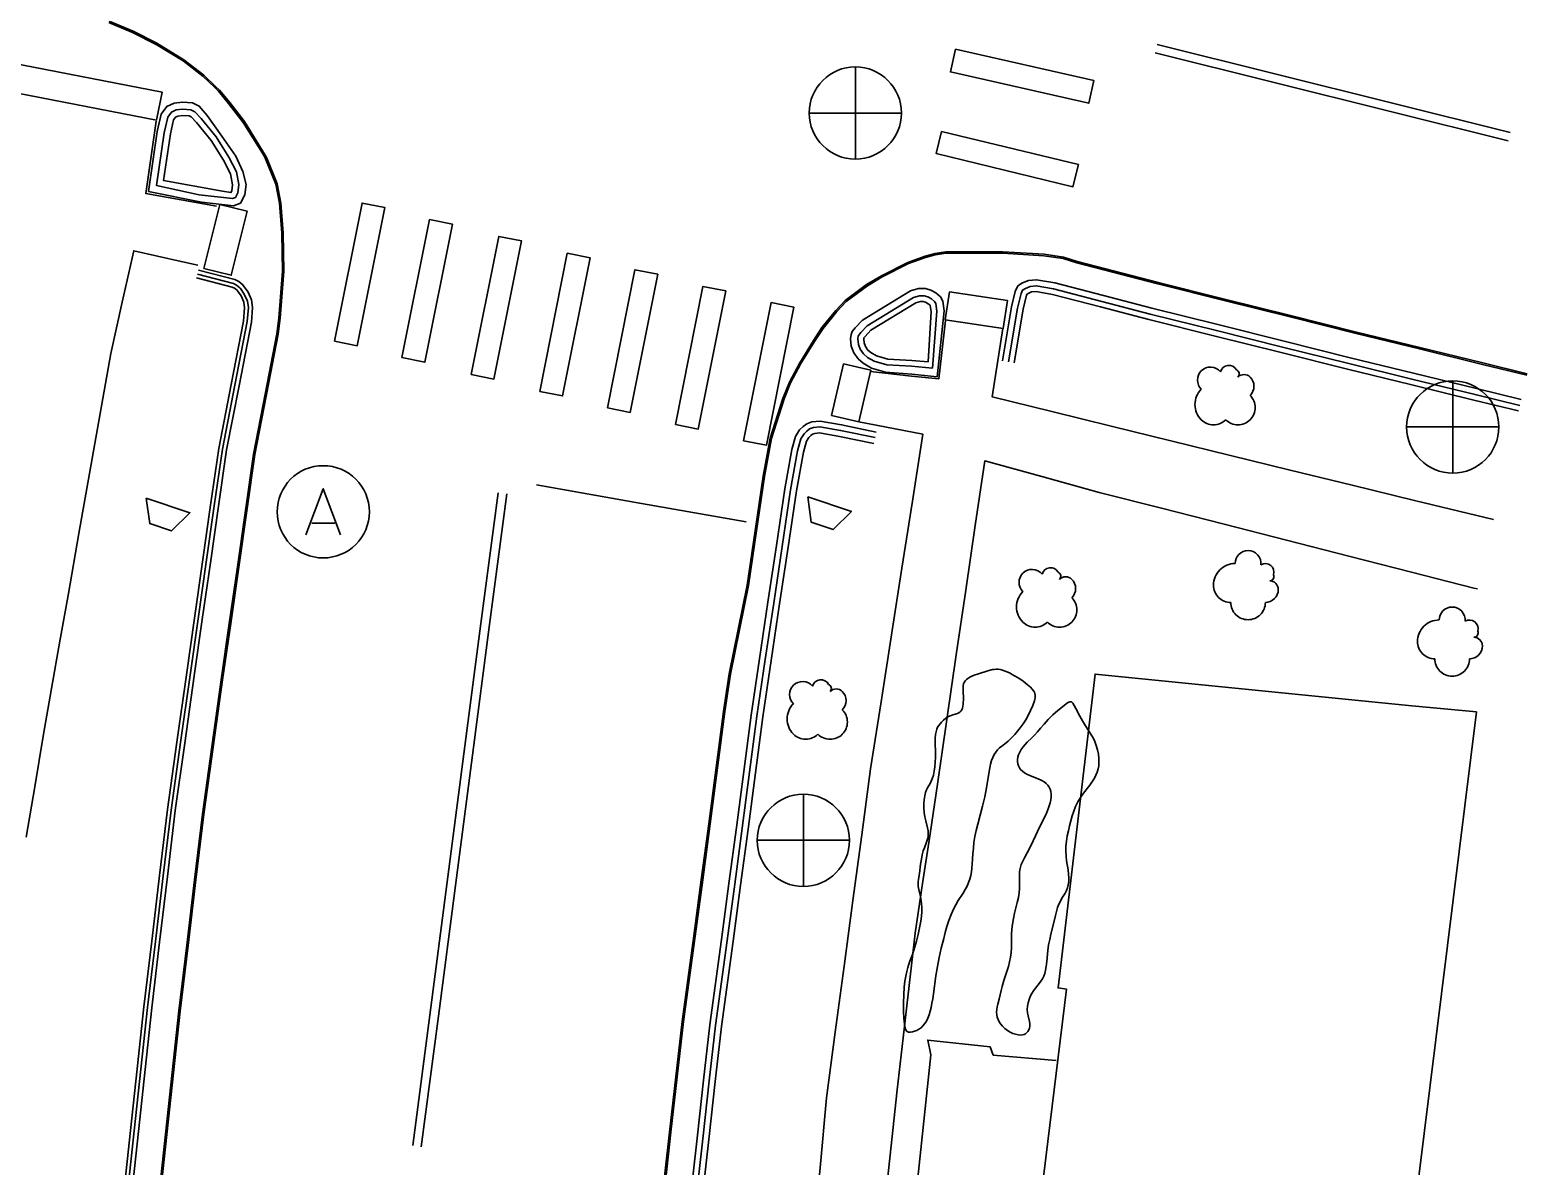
# Model space of a CAD drawing. Header units: feet. Extents: x 3174203 to 3175581, y 1715832 to 1717426.
# Drawn here: x 3175460.1 to 3175566.6, y 1717004.3 to 1717085.1 of the extents above; entities that cross this region are included whole.
import ezdxf

# ---------------------------------------------------------------- set-up
doc = ezdxf.new("R2010")
doc.units = ezdxf.units.FT
doc.header["$MEASUREMENT"] = 0
for name, color, linetype, lineweight in [('BACK_OF_CURB', 5, 'Continuous', 30), ('BOTTOM_OF_CURB', 3, 'Continuous', 30), ('BUILDING', 1, 'Continuous', 30), ('FOOT_PATH', 2, 'Continuous', 30), ('GUTTER', 30, 'Continuous', 30), ('MANHOLE', 30, 'Continuous', 30), ('MISCE_SYMBOL', 6, 'Continuous', 30), ('PAINT_STRIPE', 4, 'Continuous', 30), ('SHRUB', 14, 'Continuous', 30), ('SIGN_BOARD', 2, 'Continuous', 30), ('SINGLE_TREE', 3, 'Continuous', 30), ('TOP_OF_CURB', 1, 'Continuous', 30)]:
    doc.layers.add(name, color=color, linetype=linetype, lineweight=lineweight)
for name, color, linetype, lineweight, true_color in [('FENCE', 201, 'Continuous', 30, 0xe39cff), ('HARD_SURFACE', 71, 'Continuous', 30, 0xbcff40), ('PAVED_ROAD', 140, 'Continuous', 30, 0x38a9ff), ('SHRUBLINE', 71, 'Continuous', 30, 0xc6ff6b)]:
    doc.layers.add(name, color=color, linetype=linetype, lineweight=lineweight, true_color=true_color)

# ---------------------------------------------------------------- blocks, each defined once
blk = doc.blocks.new('SYM203')
at = {"lineweight": -2}
blk.add_line((-0.5, 0), (0.5, 0), dxfattribs=at)
at = {"lineweight": -2, "flags": 128}
blk.add_lwpolyline([(0, -0.5, 1), (0, 0.5, 1), (0, -0.5), (0, 0.5)], format="xyb", dxfattribs=at)
blk = doc.blocks.new('SYM203_1')
at = {"layer": 'MANHOLE', "ltscale": 0.25, "xscale": 26.246667, "yscale": 26.246667, "zscale": 26.246667}
blk.add_blockref('SYM203', (0, 0), dxfattribs=at)
blk = doc.blocks.new('SYM004')
at = {"layer": 'MANHOLE', "ltscale": 0.25, "xscale": 0.5, "yscale": 0.5, "zscale": 0.5}
blk.add_blockref('SYM203_1', (0, 0), dxfattribs=at)
blk = doc.blocks.new('SYM213')
at = {"lineweight": -2}
blk.add_line((-0.125, -0.125), (0.125, -0.125), dxfattribs=at)
at = {"lineweight": -2, "flags": 128}
blk.add_lwpolyline([(0, -0.5, 1), (0, 0.5, 1), (0, -0.5)], format="xyb", dxfattribs=at)
blk.add_lwpolyline([(-0.1875, -0.25), (0, 0.25), (0.1875, -0.25)], dxfattribs=at)
blk = doc.blocks.new('SYM213_1')
at = {"layer": 'MISCE_SYMBOL', "ltscale": 0.25, "xscale": 26.246667, "yscale": 26.246667, "zscale": 26.246667}
blk.add_blockref('SYM213', (0, 0), dxfattribs=at)
blk = doc.blocks.new('SYM005')
at = {"layer": 'MISCE_SYMBOL', "ltscale": 0.25, "xscale": 0.5, "yscale": 0.5, "zscale": 0.5}
blk.add_blockref('SYM213_1', (0, 0), dxfattribs=at)
blk = doc.blocks.new('SYM231')
at = {"layer": 'SHRUB', "ltscale": 0.25}
for centre, radius, start, end in [((0.298974, 5.855085), 3.69093474259322, 89.999957, 180.000043), ((0.29898, 5.855085), 3.690934742593219, 354.734283, 90.000043), ((-3.391965, -0.296476), 6.151557904322032, 89.999957, 180.000043), ((5.220229, 3.394459), 2.460623161728813, 342.885514, 120.419776), ((6.45054, 2.164144), 1.230311580864407, 269.999957, 24.295265), ((6.450541, -1.526791), 2.460623161728813, 359.999957, 90.000043), ((-4.622277, -0.296484), 4.921246323457626, 179.999957, 270.000043), ((5.22023, -1.526796), 3.690934742593219, 269.999957, 4.3e-05), ((0.298973, -5.217734), 4.921246323457627, 179.999957, 270.000043), ((0.298981, -5.217734), 4.921246323457626, 269.999957, 4.3e-05)]:
    blk.add_arc(centre, radius, start, end, dxfattribs=at)
blk = doc.blocks.new('SYM006')
at = {"layer": 'SHRUB', "ltscale": 0.25, "xscale": 0.5, "yscale": 0.5, "zscale": 0.5}
blk.add_blockref('SYM231', (0, 0), dxfattribs=at)
blk = doc.blocks.new('SYM217')
at = {"layer": 'SINGLE_TREE', "ltscale": 0.25}
for centre, radius, start, end in [((1.220457, 6.480478), 2.460623161728813, 27.885514, 165.419776), ((-3.999321, 4.74055), 3.690934742593219, 134.999957, 225.000043), ((-3.999317, 4.740554), 3.690934742593219, 39.734283, 135.000043), ((2.960383, 6.480475), 1.230311580864406, 314.999957, 69.295265), ((5.570268, 3.870591), 2.460623161728813, 44.999957, 135.000043), ((4.70031, 3.000626), 3.690934742593219, 314.999957, 45.000043), ((-2.259399, -2.219148), 6.151557904322033, 134.999957, 225.000043), ((3.830349, -3.08911), 4.921246323457626, 314.999957, 45.000043), ((-3.129355, -3.089116), 4.921246323457626, 224.999957, 315.000043), ((3.830344, -3.089116), 4.921246323457627, 224.999957, 315.000043)]:
    blk.add_arc(centre, radius, start, end, dxfattribs=at)
blk = doc.blocks.new('SYM007')
at = {"layer": 'SINGLE_TREE', "ltscale": 0.25, "xscale": 0.5, "yscale": 0.5, "zscale": 0.5}
blk.add_blockref('SYM217', (0, 0), dxfattribs=at)
blk = doc.blocks.new('SYM207')
at = {"layer": 'SIGN_BOARD', "ltscale": 2.809322}
blk.add_3dface([(-1.322683, 1.213682), (-1.067804, -0.602562), (0.487143, -1.125157), (1.787212, 0.168493)], dxfattribs=at)
blk = doc.blocks.new('SYM008')
at = {"layer": 'SIGN_BOARD', "ltscale": 2.809322, "xscale": 0.5, "yscale": 0.5, "zscale": 0.5}
blk.add_blockref('SYM207', (0, 0), dxfattribs=at)

msp = doc.modelspace()

# ---------------------------------------------------------------- linework, layer by layer
at = {"layer": 'BACK_OF_CURB'}
msp.add_polyline3d([(3175473.751864, 1717073.664537, 5244.244799), (3175474.356209, 1717073.568102, 5244.240638), (3175474.422079, 1717073.69394, 5244.238), (3175474.471122, 1717074.119267, 5244.232661), (3175474.323583, 1717074.899652, 5244.227735), (3175473.818599, 1717075.873337, 5244.225897), (3175472.940606, 1717077.27909, 5244.227719), (3175471.898752, 1717078.551835, 5244.232909), (3175471.526518, 1717078.945018, 5244.235), (3175471.380467, 1717079.01588, 5244.238), (3175470.928258, 1717079.043031, 5244.249), (3175470.586418, 1717079.009658, 5244.256), (3175470.415775, 1717078.926586, 5244.257), (3175470.278765, 1717078.745412, 5244.257), (3175470.058429, 1717077.735815, 5244.257), (3175469.571955, 1717074.422992, 5244.25464)], close=True, dxfattribs=at)
for points in [[(3175471.906427, 1717067.513577, 5244.298), (3175474.446631, 1717066.850163, 5244.284462), (3175474.603956, 1717066.771468, 5244.283693), (3175474.816145, 1717066.591031, 5244.288), (3175474.825451, 1717066.581721, 5244.289349), (3175475.079098, 1717066.212624, 5244.285863), (3175475.270053, 1717065.774367, 5244.280833), (3175475.332458, 1717065.378966, 5244.273), (3175475.253191, 1717064.427358, 5244.213), (3175474.378705, 1717059.9256, 5244.274), (3175473.493691, 1717055.369645, 5244.325957), (3175472.915143, 1717051.331906, 5244.368673), (3175472.339045, 1717047.311262, 5244.409396), (3175471.762947, 1717043.290618, 5244.454162), (3175471.186696, 1717039.268903, 5244.502626), (3175470.515247, 1717034.476871, 5244.556659), (3175469.842965, 1717029.678901, 5244.610609), (3175469.283485, 1717024.995636, 5244.665), (3175468.724844, 1717020.319401, 5244.749), (3175468.16575, 1717015.639363, 5244.675), (3175467.689155, 1717011.240014, 5244.878), (3175467.212972, 1717006.844473, 5244.841), (3175466.736789, 1717002.448931, 5244.761)], [(3175530.07622, 1717061.46866, 5244.142), (3175530.723405, 1717065.275708, 5244.052), (3175530.958152, 1717066.262059, 5244.02808), (3175530.999076, 1717066.349792, 5244.02), (3175531.07555, 1717066.396872, 5244.014987), (3175531.315346, 1717066.501827, 5244.01147), (3175531.641716, 1717066.531509, 5244.008573), (3175532.803182, 1717066.322358, 5243.994454), (3175536.219487, 1717065.436533, 5243.944978), (3175539.669937, 1717064.541854, 5243.891955), (3175544.381371, 1717063.365441, 5243.818981), (3175549.089158, 1717062.18994, 5243.742556), (3175553.798609, 1717061.014023, 5243.664483), (3175558.291898, 1717059.911698, 5243.593164), (3175562.783522, 1717058.809781, 5243.518321), (3175565.955222, 1717058.031678, 5243.465)], [(3175523.958832, 1717061.520872, 5244.113039), (3175522.793258, 1717061.623983, 5244.14), (3175521.095822, 1717061.722426, 5244.134086), (3175520.293583, 1717061.948794, 5244.129), (3175519.894821, 1717062.184525, 5244.123202), (3175519.679879, 1717062.368839, 5244.123), (3175519.499668, 1717062.624245, 5244.119619), (3175519.404585, 1717062.868848, 5244.114), (3175519.377428, 1717063.140526, 5244.107), (3175519.3927, 1717063.231851, 5244.099926), (3175519.4794, 1717063.340272, 5244.098335), (3175519.888543, 1717063.770054, 5244.098038), (3175523.090225, 1717065.726102, 5244.099), (3175523.411997, 1717065.81735, 5244.101), (3175523.619463, 1717065.81735, 5244.102), (3175523.786794, 1717065.762763, 5244.102), (3175523.968758, 1717065.662641, 5244.102), (3175524.10298, 1717065.549021, 5244.099), (3175524.111185, 1717065.534557, 5244.096543), (3175524.170228, 1717065.099604, 5244.095), (3175523.958832, 1717061.520872, 5244.113039)], [(3175507.694446, 1717000.295207, 5244.820426), (3175508.377357, 1717006.419792, 5244.758294), (3175508.820479, 1717010.344382, 5244.720528), (3175509.262523, 1717014.259419, 5244.685958), (3175510.095663, 1717020.315252, 5244.638644), (3175510.623861, 1717024.30613, 5244.607337), (3175511.151776, 1717028.294871, 5244.572019), (3175511.679692, 1717032.283612, 5244.53597), (3175512.206759, 1717036.265948, 5244.495958), (3175512.801754, 1717040.284974, 5244.451757), (3175513.397695, 1717044.310391, 5244.404621), (3175513.993636, 1717048.335808, 5244.357076), (3175514.58757, 1717052.347666, 5244.313187), (3175515.088594, 1717055.106859, 5244.283186), (3175515.298106, 1717055.874364, 5244.27528), (3175515.470311, 1717056.141395, 5244.273509), (3175515.617725, 1717056.280196, 5244.274827), (3175515.745453, 1717056.377912, 5244.279), (3175515.895061, 1717056.43778, 5244.278965), (3175516.241427, 1717056.467381, 5244.273417), (3175517.649036, 1717056.228539, 5244.250481), (3175520.098776, 1717055.715225, 5244.211)]]:
    msp.add_polyline3d(points, dxfattribs=at)
at = {"layer": 'BOTTOM_OF_CURB'}
msp.add_polyline3d([(3175472.27417, 1717072.881181, 5244.055305), (3175474.546072, 1717072.621351, 5243.89), (3175475.032734, 1717072.807556, 5243.86), (3175475.347633, 1717073.409138, 5243.841), (3175475.433514, 1717074.153955, 5243.826), (3175475.202429, 1717075.074048, 5243.817), (3175474.701719, 1717076.156503, 5243.807), (3175473.707324, 1717077.572513, 5243.784), (3175472.671417, 1717079.042199, 5243.806), (3175472.09845, 1717079.725756, 5243.832861), (3175471.626102, 1717079.95493, 5243.843518), (3175470.910423, 1717079.997901, 5243.84924), (3175470.323567, 1717079.940607, 5243.85), (3175469.793964, 1717079.682786, 5243.868), (3175469.393184, 1717079.15282, 5243.908), (3175469.121226, 1717077.906685, 5244.029), (3175468.49623, 1717073.650553, 5244.27)], close=True, dxfattribs=at)
for points in [[(3175467.297778, 1717002.388157, 5244.412193), (3175467.773961, 1717006.783699, 5244.362393), (3175468.250143, 1717011.17924, 5244.313306), (3175468.726404, 1717015.575507, 5244.268265), (3175469.285131, 1717020.252467, 5244.224864), (3175469.843772, 1717024.928702, 5244.180621), (3175470.402572, 1717029.606276, 5244.137235), (3175471.074058, 1717034.398572, 5244.089682), (3175471.745387, 1717039.189736, 5244.043789), (3175472.321514, 1717043.210584, 5244.009401), (3175472.897611, 1717047.231228, 5243.97577), (3175473.473709, 1717051.251871, 5243.946272), (3175474.050274, 1717055.27577, 5243.920794), (3175474.932621, 1717059.817999, 5243.896625), (3175475.812965, 1717064.349909, 5243.877068), (3175475.900421, 1717065.399829, 5243.875), (3175475.816175, 1717065.933611, 5243.876737), (3175475.574786, 1717066.487619, 5243.879887), (3175475.261157, 1717066.943999, 5243.885281), (3175475.199082, 1717067.0061, 5243.888), (3175474.917468, 1717067.245572, 5243.905771), (3175474.6463, 1717067.381213, 5243.923484), (3175472.049013, 1717068.059535, 5244.069)], [(3175529.254012, 1717061.608433, 5244.01), (3175529.905759, 1717065.442319, 5243.743044), (3175530.166458, 1717066.537715, 5243.664), (3175530.348947, 1717066.928928, 5243.639), (3175530.687855, 1717067.137575, 5243.626), (3175531.104973, 1717067.320141, 5243.627269), (3175531.678511, 1717067.372303, 5243.624642), (3175532.982005, 1717067.137575, 5243.607858), (3175536.428816, 1717066.24384, 5243.551357), (3175539.875627, 1717065.350105, 5243.487501), (3175544.583413, 1717064.174603, 5243.402), (3175549.2912, 1717062.999102, 5243.348), (3175553.998986, 1717061.8236, 5243.249), (3175558.49061, 1717060.721684, 5243.11), (3175562.982233, 1717059.619768, 5242.934), (3175566.153933, 1717058.841664, 5242.902224)], [(3175524.594783, 1717060.47206, 5244.091938), (3175522.802237, 1717060.651958, 5244.083), (3175520.940479, 1717060.79793, 5243.992042), (3175519.923753, 1717061.08482, 5243.9273), (3175519.350216, 1717061.423871, 5243.889), (3175518.985238, 1717061.736841, 5243.865), (3175518.672399, 1717062.180216, 5243.835), (3175518.48991, 1717062.649671, 5243.807275), (3175518.43777, 1717063.171288, 5243.781), (3175518.48991, 1717063.484259, 5243.768), (3175518.568119, 1717063.692906, 5243.762283), (3175518.776678, 1717063.953714, 5243.757093), (3175519.298076, 1717064.501412, 5243.752321), (3175522.713231, 1717066.587881, 5243.745181), (3175523.282412, 1717066.749289, 5243.745427), (3175523.767631, 1717066.749289, 5243.749243), (3175524.159212, 1717066.621546, 5243.756777), (3175524.499716, 1717066.43419, 5243.768446), (3175524.831708, 1717066.153156, 5243.786293), (3175525.010473, 1717065.838056, 5243.804116), (3175525.104112, 1717065.148244, 5243.842235), (3175524.594783, 1717060.47206, 5244.091938)], [(3175506.859541, 1717000.384416, 5244.401616), (3175507.542945, 1717006.513418, 5244.335815), (3175507.986133, 1717010.438587, 5244.296163), (3175508.429321, 1717014.363757, 5244.260114), (3175509.263557, 1717020.427556, 5244.209781), (3175509.791472, 1717024.416297, 5244.179313), (3175510.319387, 1717028.405039, 5244.152218), (3175510.847302, 1717032.39378, 5244.121139), (3175511.375218, 1717036.382521, 5244.086195), (3175511.971159, 1717040.407939, 5244.047099), (3175512.5671, 1717044.433356, 5244.004776), (3175513.163041, 1717048.458774, 5243.961816), (3175513.758982, 1717052.484191, 5243.921158), (3175514.268975, 1717055.292773, 5243.895991), (3175514.522225, 1717056.220507, 5243.887942), (3175514.820166, 1717056.682511, 5243.885461), (3175515.073417, 1717056.920964, 5243.886217), (3175515.326667, 1717057.114708, 5243.89038), (3175515.699094, 1717057.263741, 5243.900349), (3175516.27647, 1717057.313084, 5243.920203), (3175517.805424, 1717057.053652, 5243.983326), (3175520.270974, 1717056.537026, 5244.091)]]:
    msp.add_polyline3d(points, dxfattribs=at)
at = {"layer": 'BUILDING', "elevation": 5245.323, "flags": 128}
msp.add_lwpolyline([(3175562.977416, 1717036.632569), (3175553.458306, 1716960.025339), (3175539.020479, 1716961.603231), (3175541.343142, 1716981.9463), (3175543.193289, 1716997.349085), (3175531.592191, 1716998.913936), (3175533.80035, 1717016.910826), (3175533.202871, 1717016.993859), (3175535.835929, 1717039.310924), (3175558.366826, 1717037.06145)], close=True, dxfattribs=at)
at = {"layer": 'FENCE'}
msp.add_polyline3d([(3175533.080704, 1717011.826847, 5246.949), (3175528.594523, 1717012.210076, 5246.235), (3175528.36468, 1717012.80621, 5246.154), (3175523.940482, 1717013.281786, 5245.269), (3175524.144786, 1717012.234294, 5245.281438), (3175523.655662, 1717007.522574, 5245.3288), (3175523.166538, 1717002.810854, 5245.375), (3175522.677414, 1716998.099134, 5245.412), (3175522.291916, 1716993.828294, 5245.413), (3175521.906418, 1716989.557453, 5245.567), (3175521.52092, 1716985.286613, 5245.668), (3175521.135422, 1716981.015773, 5245.778), (3175520.749924, 1716976.744932, 5245.818), (3175520.364426, 1716972.474092, 5245.864), (3175519.978928, 1716968.203252, 5245.909), (3175522.013791, 1716965.29477, 5246.058), (3175524.048653, 1716962.386289, 5246.168), (3175526.506689, 1716961.715638, 5246.338), (3175530.920911, 1716960.718977, 5246.5), (3175535.335133, 1716959.722315, 5246.789), (3175539.749356, 1716958.725654, 5246.845), (3175540.464421, 1716961.274127, 5246.848)], dxfattribs=at)
at = {"layer": 'FOOT_PATH', "extrusion": (0.0635452404444842, 0.0390317586903766, 0.9972153850750544), "elevation": 274035.963735, "flags": 128}
msp.add_lwpolyline([(-198885.761648, -3594069.9813), (-198889.751535, -3594066.634297), (-198893.161481, -3594070.45282)], dxfattribs=at)
at = {"layer": 'FOOT_PATH'}
for points in [[(3175471.99713, 1717068.394327, 5244.044718), (3175470.806839, 1717068.665346, 5244.124184), (3175467.443377, 1717069.431178, 5244.289), (3175466.626893, 1717065.778169, 5244.347), (3175465.810408, 1717062.125159, 5244.402685), (3175465.056295, 1717057.858116, 5244.471121), (3175464.302181, 1717053.591072, 5244.540969), (3175463.548067, 1717049.324028, 5244.61475), (3175462.793953, 1717045.056984, 5244.692), (3175462.19671, 1717041.668685, 5244.750163), (3175461.599466, 1717038.280387, 5244.804523), (3175461.002223, 1717034.892088, 5244.854954), (3175460.39742, 1717031.307147, 5244.907508), (3175459.792617, 1717027.722206, 5244.95744)], [(3175519.859787, 1717060.833738, 5243.925101), (3175522.788884, 1717060.502545, 5244.083), (3175524.721657, 1717060.308573, 5244.092658), (3175525.208025, 1717064.467073, 5243.877087)], [(3175529.286725, 1717063.902572, 5243.812341), (3175528.515361, 1717059.04078, 5244.124), (3175532.754923, 1717057.995442, 5244.138), (3175536.994485, 1717056.950104, 5244.125), (3175541.234047, 1717055.904767, 5244.089558), (3175545.473609, 1717054.859429, 5244.058323), (3175549.713172, 1717053.814091, 5244.031595), (3175554.141465, 1717052.744849, 5244.008643), (3175558.569758, 1717051.675606, 5243.981495), (3175562.998051, 1717050.606363, 5243.955609), (3175564.195291, 1717050.317281, 5243.949767)], [(3175512.389306, 1716962.853175, 5245.486482), (3175512.583186, 1716964.856625, 5245.464498), (3175512.946067, 1716969.122251, 5245.413895), (3175513.263589, 1716972.639123, 5245.371604), (3175513.581111, 1716976.155996, 5245.328639), (3175514.024554, 1716980.532942, 5245.27105), (3175514.467998, 1716984.909888, 5245.216523), (3175514.911441, 1716989.286834, 5245.159189), (3175515.365044, 1716994.255835, 5245.090098), (3175515.818646, 1716999.224835, 5245.020324), (3175516.272249, 1717004.193835, 5244.946788), (3175516.725851, 1717009.162836, 5244.869443), (3175517.355224, 1717013.845381, 5244.7925), (3175517.984597, 1717018.527926, 5244.713625), (3175518.613971, 1717023.210472, 5244.6385), (3175519.243344, 1717027.893017, 5244.564974), (3175519.872717, 1717032.575563, 5244.488396), (3175520.616058, 1717037.336387, 5244.415217), (3175521.359399, 1717042.097211, 5244.343109), (3175522.10274, 1717046.858035, 5244.277031), (3175522.846081, 1717051.618859, 5244.212), (3175523.589422, 1717056.379683, 5244.178), (3175519.03433, 1717057.255278, 5243.998)], [(3175563.058379, 1717045.369228, 5244.034799), (3175562.796765, 1717045.435994, 5244.035725), (3175558.351462, 1717046.570469, 5244.05445), (3175553.906158, 1717047.704944, 5244.073721), (3175545.015552, 1717049.973894, 5244.11828), (3175540.570249, 1717051.108369, 5244.139301), (3175536.124946, 1717052.242844, 5244.156671), (3175532.055282, 1717053.360301, 5244.166048), (3175527.985618, 1717054.477759, 5244.174), (3175527.312586, 1717049.880867, 5244.215), (3175526.639553, 1717045.283974, 5244.315), (3175525.966521, 1717040.687082, 5244.392753), (3175525.293488, 1717036.090189, 5244.468418), (3175524.620456, 1717031.493297, 5244.543426), (3175524.096923, 1717027.958462, 5244.601687), (3175523.57339, 1717024.423627, 5244.663509), (3175523.049858, 1717020.888792, 5244.726567), (3175522.6161, 1717017.169605, 5244.789504), (3175522.182343, 1717013.450418, 5244.849044), (3175521.748586, 1717009.731231, 5244.904925), (3175521.237068, 1717004.871626, 5244.973), (3175520.72555, 1717000.012022, 5245.053)]]:
    msp.add_polyline3d(points, dxfattribs=at)
at = {"layer": 'GUTTER'}
for points in [[(3175469.229266, 1717002.187697, 5244.541732), (3175469.704778, 1717006.577051, 5244.494739), (3175470.18029, 1717010.966404, 5244.448504), (3175470.655803, 1717015.355758, 5244.406462), (3175471.213324, 1717020.022623, 5244.3625), (3175471.770844, 1717024.689488, 5244.31375), (3175472.328365, 1717029.356352, 5244.267), (3175472.998195, 1717034.136824, 5244.22), (3175473.668025, 1717038.917296, 5244.175), (3175474.242434, 1717042.926151, 5244.136563), (3175474.816842, 1717046.935006, 5244.09525), (3175475.391251, 1717050.94386, 5244.058144), (3175475.96566, 1717054.952715, 5244.021555), (3175476.797623, 1717059.235571, 5243.985185), (3175477.629587, 1717063.518428, 5243.951703), (3175477.765559, 1717064.645857, 5243.942), (3175478.026258, 1717067.984207, 5243.909458), (3175477.974118, 1717070.670535, 5243.887307), (3175477.817699, 1717072.809166, 5243.872), (3175477.557, 1717074.16537, 5243.865), (3175476.825296, 1717075.973707, 5243.861), (3175476.711321, 1717076.179435, 5243.859), (3175475.233608, 1717078.565095, 5243.86118), (3175474.196775, 1717079.914905, 5243.866), (3175473.463798, 1717080.778109, 5243.872), (3175473.202166, 1717081.044197, 5243.874), (3175472.367929, 1717081.8378, 5243.873272), (3175470.960156, 1717082.933196, 5243.869038), (3175469.030984, 1717084.106835, 5243.860464), (3175467.355994, 1717084.962613, 5243.850786), (3175465.661452, 1717085.666796, 5243.838178)], [(3175504.983398, 1717000.584883, 5244.524585), (3175505.667908, 1717006.723809, 5244.456564), (3175506.112455, 1717010.661012, 5244.415537), (3175506.557002, 1717014.598216, 5244.379118), (3175507.393701, 1717020.679917, 5244.328852), (3175507.921934, 1717024.671057, 5244.296245), (3175508.450166, 1717028.662197, 5244.259116), (3175508.978399, 1717032.653337, 5244.22114), (3175509.506632, 1717036.644477, 5244.178328), (3175509.901682, 1717039.312934, 5244.146), (3175511.184255, 1717045.622235, 5244.069026), (3175511.757792, 1717049.495243, 5244.022162), (3175512.331329, 1717053.36825, 5243.974446), (3175512.826657, 1717056.08066, 5243.937449), (3175513.713033, 1717058.897392, 5243.893194), (3175514.181593, 1717060.044717, 5243.871574), (3175514.91155, 1717061.400922, 5243.843), (3175515.87986, 1717062.980677, 5243.813649), (3175516.49064, 1717063.904684, 5243.799789), (3175517.459709, 1717065.103366, 5243.786), (3175518.131466, 1717065.809008, 5243.781), (3175519.63715, 1717066.946431, 5243.773272), (3175520.695273, 1717067.568213, 5243.770577), (3175522.567516, 1717068.512447, 5243.764653), (3175523.774179, 1717068.944644, 5243.758), (3175524.474342, 1717069.138387, 5243.753), (3175525.234093, 1717069.257614, 5243.747), (3175529.274925, 1717069.257614, 5243.7), (3175532.205924, 1717069.078774, 5243.67), (3175533.561558, 1717068.870127, 5243.657347), (3175534.543891, 1717068.571812, 5243.643679), (3175540.314713, 1717067.075477, 5243.555806), (3175545.018719, 1717065.900919, 5243.482), (3175549.722726, 1717064.726361, 5243.384), (3175554.426732, 1717063.551804, 5243.359), (3175558.91717, 1717062.450178, 5243.335836), (3175563.407608, 1717061.348553, 5243.307985), (3175566.552657, 1717060.576988, 5243.285583)]]:
    msp.add_polyline3d(points, dxfattribs=at)
at = {"layer": 'HARD_SURFACE'}
for points in [[(3175458.324021, 1717080.816964, 5243.961), (3175469.069086, 1717078.725311, 5243.955), (3175469.455944, 1717080.71264, 5243.795), (3175458.710879, 1717082.804294, 5243.828)], [(3175472.425017, 1717068.170883, 5244.039), (3175473.56321, 1717072.726778, 5243.953), (3175475.51675, 1717072.238728, 5243.839), (3175474.378557, 1717067.682833, 5243.961)], [(3175529.312797, 1717063.898677, 5243.812), (3175525.18301, 1717064.515718, 5243.866), (3175525.480496, 1717066.506762, 5243.709), (3175529.610284, 1717065.889721, 5243.687)], [(3175517.094079, 1717057.702843, 5243.913), (3175517.943326, 1717061.384434, 5243.821), (3175519.883577, 1717060.936869, 5243.923), (3175519.03433, 1717057.255278, 5243.998)]]:
    msp.add_3dface(points, dxfattribs=at)
at = {"layer": 'PAINT_STRIPE', "extrusion": (-0.2420884227064191, -0.9702541912259437, 8.92965453e-08), "elevation": -2434768.980645, "flags": 128}
msp.add_lwpolyline([(2665395.066979, 5243.998416), (2665403.693893, 5243.99256), (2665412.320808, 5243.982526), (2665420.947722, 5243.968416)], dxfattribs=at)
at = {"layer": 'PAINT_STRIPE', "extrusion": (-0.2420884228139594, -0.9702541911991154, 8.2043602e-09), "elevation": -2434769.582638, "flags": 128}
msp.add_lwpolyline([(2665395.066709, 5243.801976), (2665403.693624, 5243.798365), (2665412.320538, 5243.790988), (2665420.947452, 5243.779976)], dxfattribs=at)
at = {"layer": 'PAINT_STRIPE', "extrusion": (0.1737476206886462, 0.9847902133474992, 1.465391232e-07), "elevation": 2242671.660294, "flags": 128}
msp.add_lwpolyline([(-2828863.641466, 5243.958361), (-2828871.22135, 5243.845986), (-2828878.801234, 5243.738361)], dxfattribs=at)
at = {"layer": 'PAINT_STRIPE', "extrusion": (0.9915557839797592, -0.1296808669630348, 2.72158633e-08), "elevation": 2926009.993169, "flags": 128}
msp.add_lwpolyline([(2114306.952486, 5244.741366), (2114316.318455, 5244.628804), (2114325.684425, 5244.520357), (2114335.050394, 5244.415958), (2114344.416364, 5244.315632), (2114353.782334, 5244.219366)], dxfattribs=at)
at = {"layer": 'PAINT_STRIPE', "extrusion": (-0.9915557838984769, 0.1296808675845302, 2.97361634e-08), "elevation": -2926010.609546, "flags": 128}
msp.add_lwpolyline([(-2114306.954319, 5244.905008), (-2114316.320289, 5244.794909), (-2114325.686259, 5244.688769), (-2114335.052228, 5244.586569), (-2114344.418198, 5244.488304), (-2114353.784168, 5244.394008)], dxfattribs=at)
at = {"layer": 'PAINT_STRIPE'}
for points in [[(3175525.916559, 1717083.762739, 5243.749343), (3175535.75394, 1717081.529674, 5243.7323), (3175535.388157, 1717079.918281, 5243.732157), (3175525.550776, 1717082.151345, 5243.7492)], [(3175524.919549, 1717077.923318, 5243.749343), (3175534.650386, 1717075.562113, 5243.69576), (3175534.266521, 1717073.980151, 5243.695657), (3175524.535683, 1717076.341356, 5243.74924)], [(3175481.722586, 1717063.000338, 5244.018322), (3175483.686989, 1717072.826991, 5243.993013), (3175485.310785, 1717072.502385, 5243.993678), (3175483.346382, 1717062.675732, 5244.018987)], [(3175486.527703, 1717061.82565, 5244.110596), (3175488.492106, 1717071.652303, 5244.07604), (3175490.115902, 1717071.327697, 5244.076904), (3175488.151499, 1717061.501044, 5244.11146)], [(3175491.446521, 1717060.623166, 5244.23637), (3175493.410924, 1717070.449819, 5244.183806), (3175495.034719, 1717070.125213, 5244.18463), (3175493.070316, 1717060.29856, 5244.237194)], [(3175496.32739, 1717059.429959, 5244.234282), (3175498.291793, 1717069.256612, 5244.171356), (3175499.915588, 1717068.932006, 5244.171718), (3175497.951185, 1717059.105353, 5244.234644)], [(3175501.142085, 1717058.252929, 5244.133929), (3175503.106488, 1717068.079582, 5244.07309), (3175504.730284, 1717067.754976, 5244.072571), (3175502.765881, 1717057.928323, 5244.13341)], [(3175505.978154, 1717057.070674, 5244.063242), (3175507.942556, 1717066.897327, 5243.99997), (3175509.566352, 1717066.572721, 5243.999758), (3175507.601949, 1717056.746069, 5244.06303)], [(3175510.830064, 1717055.913733, 5243.97782), (3175512.794467, 1717065.740385, 5243.926034), (3175514.418262, 1717065.415779, 5243.925), (3175512.453859, 1717055.589127, 5243.976671)]]:
    msp.add_3dface(points, dxfattribs=at)
at = {"layer": 'PAVED_ROAD'}
for points in [[(3175469.328684, 1717002.176927, 5244.545503), (3175469.804196, 1717006.56628, 5244.496014), (3175470.279709, 1717010.955634, 5244.450888), (3175470.755162, 1717015.344442, 5244.410368), (3175471.312618, 1717020.010761, 5244.365501), (3175471.870138, 1717024.677626, 5244.316497), (3175472.427539, 1717029.343482, 5244.269), (3175473.097228, 1717034.122948, 5244.223252), (3175473.767036, 1717038.903266, 5244.18), (3175474.341423, 1717042.911967, 5244.141938), (3175474.915831, 1717046.920822, 5244.09975), (3175475.49024, 1717050.929677, 5244.060663), (3175476.064297, 1717054.936079, 5244.02528), (3175476.895788, 1717059.216503, 5243.987842), (3175477.728437, 1717063.502886, 5243.95395), (3175477.865092, 1717064.635973, 5243.943791), (3175478.126334, 1717067.981278, 5243.912), (3175478.074047, 1717070.675156, 5243.889), (3175477.917006, 1717072.822296, 5243.874), (3175477.65336, 1717074.193832, 5243.867), (3175476.915715, 1717076.016851, 5243.863), (3175476.797615, 1717076.230024, 5243.863), (3175475.315974, 1717078.622026, 5243.865), (3175474.274587, 1717079.977764, 5243.87), (3175473.537662, 1717080.845618, 5243.873), (3175473.2723, 1717081.115499, 5243.875), (3175472.433257, 1717081.913674, 5243.874062), (3175471.017035, 1717083.015645, 5243.868973), (3175469.079787, 1717084.194196, 5243.861833), (3175467.397995, 1717085.05345, 5243.852998), (3175465.693692, 1717085.761689, 5243.840992)], [(3175504.883963, 1717000.595508, 5244.531182), (3175505.568532, 1717006.73496, 5244.465201), (3175506.013151, 1717010.672801, 5244.423492), (3175506.45777, 1717014.610642, 5244.38586), (3175507.294599, 1717020.693293, 5244.333), (3175507.822849, 1717024.68456, 5244.300417), (3175508.351098, 1717028.675827, 5244.263252), (3175508.879348, 1717032.667094, 5244.22523), (3175509.407597, 1717036.658361, 5244.182346), (3175509.803153, 1717039.330229, 5244.15), (3175511.085726, 1717045.639533, 5244.07399), (3175511.65919, 1717049.512047, 5244.0259), (3175512.232654, 1717053.384561, 5243.977187), (3175512.729402, 1717056.104743, 5243.94017), (3175513.618889, 1717058.931363, 5243.89592), (3175514.091022, 1717060.087438, 5243.875), (3175514.824824, 1717061.450788, 5243.849307), (3175515.795495, 1717063.034393, 5243.821547), (3175516.409861, 1717063.963826, 5243.808235), (3175517.384489, 1717065.169384, 5243.793676), (3175518.064671, 1717065.883876, 5243.788001), (3175519.581494, 1717067.029714, 5243.780998), (3175520.647377, 1717067.656055, 5243.777), (3175522.527991, 1717068.604511, 5243.769658), (3175523.743944, 1717069.040035, 5243.763), (3175524.453187, 1717069.236291, 5243.758), (3175525.226294, 1717069.357614, 5243.750257), (3175529.277973, 1717069.357614, 5243.704933), (3175532.216598, 1717069.178309, 5243.675), (3175533.583805, 1717068.96788, 5243.661549), (3175534.570981, 1717068.668095, 5243.649), (3175540.339376, 1717067.172389, 5243.563037), (3175545.04317, 1717065.997884, 5243.49), (3175549.746964, 1717064.823379, 5243.401), (3175554.450758, 1717063.648875, 5243.364), (3175558.941129, 1717062.547266, 5243.339457), (3175563.431501, 1717061.445657, 5243.311537), (3175566.575053, 1717060.674459, 5243.289459)]]:
    msp.add_polyline3d(points, dxfattribs=at)
at = {"layer": 'SHRUBLINE'}
for points in [[(3175528.215909, 1717039.546786, 5244.781243), (3175527.554179, 1717039.346189, 5244.735263), (3175527.246971, 1717039.238163, 5244.717322), (3175527.079497, 1717039.168127, 5244.704267), (3175526.928082, 1717039.093084, 5244.695775), (3175526.795229, 1717039.012198, 5244.688127), (3175526.68344, 1717038.924636, 5244.678142), (3175526.595219, 1717038.829563, 5244.672297), (3175526.531921, 1717038.726352, 5244.666939), (3175526.490313, 1717038.615213, 5244.661779), (3175526.466016, 1717038.496562, 5244.654332), (3175526.454649, 1717038.370818, 5244.649294), (3175526.451834, 1717038.238397, 5244.642393), (3175526.469214, 1717037.469011, 5244.61473), (3175526.467222, 1717037.321039, 5244.610342), (3175526.459075, 1717037.171979, 5244.605981), (3175526.441514, 1717037.027267, 5244.602101), (3175526.41128, 1717036.892335, 5244.598562), (3175526.365115, 1717036.772616, 5244.595349), (3175526.299758, 1717036.673545, 5244.592751), (3175526.21324, 1717036.598543, 5244.590077), (3175526.108739, 1717036.54298, 5244.587371), (3175525.990719, 1717036.500216, 5244.584965), (3175525.73199, 1717036.426522, 5244.579677), (3175525.600211, 1717036.382309, 5244.576921), (3175525.40971, 1717036.292724, 5244.572897), (3175525.229799, 1717036.177465, 5244.569679), (3175525.061294, 1717036.041831, 5244.566002), (3175524.905009, 1717035.891119, 5244.563601), (3175524.808333, 1717035.783858, 5244.561443), (3175524.719622, 1717035.667661, 5244.559339), (3175524.64105, 1717035.537941, 5244.557268), (3175524.574788, 1717035.390109, 5244.556388), (3175524.52301, 1717035.219578, 5244.554206), (3175524.487888, 1717035.021757, 5244.551893), (3175524.4687, 1717034.744987, 5244.551667), (3175524.467866, 1717034.432956, 5244.548882), (3175524.48622, 1717033.745673, 5244.552985), (3175524.487888, 1717033.391704, 5244.558201), (3175524.474366, 1717033.044411, 5244.559571), (3175524.444368, 1717032.711306, 5244.558707), (3175524.398103, 1717032.399275, 5244.557613), (3175524.335778, 1717032.115202, 5244.556059), (3175524.257602, 1717031.865974, 5244.555269), (3175524.181182, 1717031.687614, 5244.554699), (3175524.098124, 1717031.528693, 5244.555048), (3175523.928991, 1717031.231017, 5244.555317), (3175523.851364, 1717031.073184, 5244.555909), (3175523.783996, 1717030.896635, 5244.556833), (3175523.721497, 1717030.651092, 5244.558503), (3175523.680272, 1717030.375087, 5244.560813), (3175523.660737, 1717030.078844, 5244.563739), (3175523.663309, 1717029.772585, 5244.567232), (3175523.688406, 1717029.466535, 5244.569634), (3175523.734741, 1717029.169804, 5244.572232), (3175523.794215, 1717028.887053, 5244.574953), (3175523.913373, 1717028.377676, 5244.583367), (3175523.953452, 1717028.158145, 5244.58593), (3175523.969719, 1717027.965147, 5244.588259), (3175523.963671, 1717027.794056, 5244.593967), (3175523.939061, 1717027.638614, 5244.595992), (3175523.899643, 1717027.492561, 5244.597997), (3175523.849171, 1717027.349638, 5244.600062), (3175523.69713, 1717026.965183, 5244.610039), (3175523.618321, 1717026.735503, 5244.613688), (3175523.545292, 1717026.464791, 5244.622528), (3175523.4824, 1717026.147431, 5244.627765), (3175523.42852, 1717025.803532, 5244.638565), (3175523.337818, 1717025.142274, 5244.655154), (3175523.277339, 1717024.726541, 5244.667662), (3175523.257984, 1717024.548472, 5244.675287), (3175523.250909, 1717024.378983, 5244.678506), (3175523.259879, 1717024.209612, 5244.681779), (3175523.296065, 1717023.987381, 5244.689298), (3175523.4108, 1717023.490758, 5244.701566), (3175523.464094, 1717023.209845, 5244.708767), (3175523.493953, 1717022.966146, 5244.714767), (3175523.509005, 1717022.701999, 5244.720371), (3175523.506954, 1717022.413649, 5244.726938), (3175523.485507, 1717022.09734, 5244.73408), (3175523.442369, 1717021.749317, 5244.747143), (3175523.357574, 1717021.272051, 5244.758399), (3175523.249559, 1717020.780522, 5244.775861), (3175523.132584, 1717020.315889, 5244.792894), (3175523.020903, 1717019.91931, 5244.808209), (3175522.924838, 1717019.617275, 5244.818769), (3175522.838956, 1717019.377589, 5244.82766), (3175522.660267, 1717018.89781, 5244.842808), (3175522.589628, 1717018.688811, 5244.852371), (3175522.515172, 1717018.442925, 5244.860801), (3175522.441048, 1717018.158037, 5244.874218), (3175522.371404, 1717017.832037, 5244.888545), (3175522.310391, 1717017.46281, 5244.901728), (3175522.262155, 1717017.048243, 5244.915732), (3175522.225449, 1717016.495398, 5244.932736), (3175522.211084, 1717015.915325, 5244.952834), (3175522.217028, 1717015.349127, 5244.972991), (3175522.241247, 1717014.837907, 5244.991503), (3175522.281708, 1717014.42277, 5245.004012), (3175522.304961, 1717014.275914, 5245.008484), (3175522.331216, 1717014.155041, 5245.01282), (3175522.360539, 1717014.057789, 5245.015891), (3175522.392995, 1717013.981799, 5245.018395), (3175522.428652, 1717013.924707, 5245.020438), (3175522.467575, 1717013.884154, 5245.022749), (3175522.50983, 1717013.857777, 5245.02427), (3175522.555483, 1717013.843217, 5245.025738), (3175522.604601, 1717013.838111, 5245.027249), (3175522.657249, 1717013.840098, 5245.030864), (3175522.713494, 1717013.846817, 5245.032573), (3175522.849162, 1717013.871403, 5245.037358), (3175522.996927, 1717013.911011, 5245.043614), (3175523.151158, 1717013.969189, 5245.050534), (3175523.306223, 1717014.049483, 5245.05573), (3175523.456491, 1717014.155441, 5245.062879), (3175523.59713, 1717014.289705, 5245.069398), (3175523.726507, 1717014.451302, 5245.076753), (3175523.843788, 1717014.638354, 5245.084343), (3175523.948138, 1717014.848983, 5245.092971), (3175524.038722, 1717015.081311, 5245.100433), (3175524.115368, 1717015.333948, 5245.109697), (3175524.180544, 1717015.607449, 5245.118511), (3175524.237376, 1717015.902858, 5245.127806), (3175524.288995, 1717016.221219, 5245.137508), (3175524.338528, 1717016.563573, 5245.147711), (3175524.517157, 1717017.843789, 5245.184192), (3175524.625299, 1717018.510944, 5245.202217), (3175524.752793, 1717019.164062, 5245.219138), (3175524.900805, 1717019.817965, 5245.233972), (3175525.069577, 1717020.496621, 5245.255144), (3175525.181443, 1717020.923139, 5245.269852), (3175525.304155, 1717021.357207, 5245.285946), (3175525.440997, 1717021.788836, 5245.30321), (3175525.595254, 1717022.208038, 5245.319693), (3175525.77021, 1717022.604824, 5245.351675), (3175525.932635, 1717022.912701, 5245.37604), (3175526.104293, 1717023.201615, 5245.407214), (3175526.445618, 1717023.736705, 5245.437766), (3175526.600439, 1717023.989961, 5245.450059), (3175526.734803, 1717024.238409, 5245.461992), (3175526.843156, 1717024.485458, 5245.473303), (3175526.927432, 1717024.733986, 5245.48), (3175526.99143, 1717024.98674, 5245.490257), (3175527.038954, 1717025.246467, 5245.496816), (3175527.073804, 1717025.515913, 5245.506504), (3175527.099784, 1717025.797827, 5245.515728), (3175527.149178, 1717026.532473, 5245.536639), (3175527.180262, 1717026.927181, 5245.547226), (3175527.224851, 1717027.337224, 5245.557618), (3175527.289878, 1717027.760412, 5245.569883), (3175527.379663, 1717028.193945, 5245.58082), (3175527.488063, 1717028.63259, 5245.591935), (3175527.83735, 1717029.920776, 5245.622033), (3175527.991643, 1717030.583811, 5245.633766), (3175528.11362, 1717031.218742, 5245.64262), (3175528.302352, 1717032.392456, 5245.65302), (3175528.351061, 1717032.658748, 5245.657384), (3175528.407602, 1717032.915509, 5245.660936), (3175528.474933, 1717033.158515, 5245.666717), (3175528.556014, 1717033.38354, 5245.671247), (3175528.653805, 1717033.586359, 5245.676397), (3175528.770103, 1717033.76426, 5245.682211), (3175528.902063, 1717033.92057, 5245.688191), (3175529.045679, 1717034.060131, 5245.694102), (3175529.196942, 1717034.187783, 5245.700051), (3175529.506386, 1717034.426719, 5245.706196), (3175529.656552, 1717034.547684, 5245.712225), (3175529.900704, 1717034.774227, 5245.718222), (3175530.121333, 1717035.013607, 5245.724438), (3175530.320575, 1717035.25584, 5245.731324), (3175530.500571, 1717035.490941, 5245.728315), (3175530.714884, 1717035.78423, 5245.723949), (3175530.907232, 1717036.072448, 5245.719169), (3175531.086061, 1717036.380951, 5245.718363), (3175531.25616, 1717036.725516, 5245.710993), (3175531.407673, 1717037.083604, 5245.706009), (3175531.52708, 1717037.423098, 5245.696909), (3175531.556993, 1717037.527087, 5245.696346), (3175531.578825, 1717037.627295, 5245.693371), (3175531.589565, 1717037.725579, 5245.690422), (3175531.5862, 1717037.823792, 5245.687451), (3175531.565718, 1717037.923789, 5245.684298), (3175531.525109, 1717038.027425, 5245.680782), (3175531.461359, 1717038.136556, 5245.677811), (3175531.371458, 1717038.253035, 5245.672697), (3175531.252394, 1717038.378717, 5245.666496), (3175531.017449, 1717038.585324, 5245.654762), (3175530.729473, 1717038.803688, 5245.640043), (3175530.407832, 1717039.020687, 5245.622441), (3175530.071888, 1717039.223196, 5245.603123), (3175529.741006, 1717039.398092, 5245.583501), (3175529.434549, 1717039.532252, 5245.564445), (3175529.252036, 1717039.593677, 5245.553352), (3175529.08668, 1717039.63386, 5245.543234), (3175528.936175, 1717039.655497, 5245.532003), (3175528.798216, 1717039.661282, 5245.52322), (3175528.670496, 1717039.653912, 5245.511997), (3175528.550711, 1717039.636082, 5245.503812), (3175528.436555, 1717039.610487, 5245.495906), (3175528.215909, 1717039.546786, 5245.4755)], [(3175531.540387, 1717034.971769, 5245.928523), (3175531.352193, 1717034.779576, 5245.962169), (3175531.010023, 1717034.463651, 5246.011189), (3175530.856047, 1717034.309967, 5246.031076), (3175530.714189, 1717034.142259, 5246.054474), (3175530.588014, 1717033.961, 5246.073453), (3175530.481799, 1717033.769757, 5246.09432), (3175530.399821, 1717033.572096, 5246.113229), (3175530.354441, 1717033.411803, 5246.127386), (3175530.328771, 1717033.251876, 5246.140519), (3175530.32427, 1717033.094504, 5246.152903), (3175530.342397, 1717032.941879, 5246.164569), (3175530.384613, 1717032.796191, 5246.175782), (3175530.452196, 1717032.659266, 5246.186183), (3175530.545691, 1717032.53147, 5246.197024), (3175530.665466, 1717032.412802, 5246.20802), (3175530.811884, 1717032.303263, 5246.219356), (3175530.985311, 1717032.202851, 5246.231048), (3175531.237305, 1717032.088629, 5246.246096), (3175531.792618, 1717031.865889, 5246.272434), (3175532.057443, 1717031.738829, 5246.281153), (3175532.216735, 1717031.642264, 5246.286301), (3175532.358496, 1717031.534288, 5246.290568), (3175532.480403, 1717031.413634, 5246.291571), (3175532.580132, 1717031.279034, 5246.294555), (3175532.65536, 1717031.12922, 5246.294775), (3175532.703764, 1717030.962924, 5246.297355), (3175532.72397, 1717030.779759, 5246.300024), (3175532.718408, 1717030.58286, 5246.302801), (3175532.690457, 1717030.37624, 5246.308098), (3175532.643497, 1717030.163916, 5246.310836), (3175532.580906, 1717029.949901, 5246.313578), (3175532.506066, 1717029.73821, 5246.316252), (3175532.37692, 1717029.429536, 5246.321141), (3175532.231379, 1717029.123001, 5246.324168), (3175531.905368, 1717028.467855, 5246.333063), (3175531.43337, 1717027.454726, 5246.344716), (3175531.190613, 1717026.954079, 5246.346895), (3175531.010023, 1717026.610222, 5246.350975), (3175530.840839, 1717026.297031, 5246.354557), (3175530.694467, 1717026.013792, 5246.359745), (3175530.582311, 1717025.759793, 5246.364295), (3175530.523002, 1717025.575705, 5246.365012), (3175530.487416, 1717025.400746, 5246.36793), (3175530.47008, 1717025.225787, 5246.36856), (3175530.465517, 1717025.0417, 5246.371572), (3175530.472695, 1717024.611209, 5246.376567), (3175530.472756, 1717024.356043, 5246.378811), (3175530.462232, 1717024.074222, 5246.383485), (3175530.43492, 1717023.766111, 5246.386552), (3175530.384613, 1717023.432076, 5246.392253), (3175530.30821, 1717023.073699, 5246.396408), (3175530.117447, 1717022.310938, 5246.405729), (3175530.027905, 1717021.92189, 5246.411798), (3175529.958802, 1717021.537954, 5246.417868), (3175529.918897, 1717021.165884, 5246.422533), (3175529.902352, 1717020.808785, 5246.427497), (3175529.899675, 1717020.468847, 5246.433393), (3175529.901378, 1717020.148261, 5246.439266), (3175529.897972, 1717019.849218, 5246.445083), (3175529.87516, 1717019.505362, 5246.452206), (3175529.829538, 1717019.18076, 5246.458709), (3175529.761104, 1717018.857585, 5246.466433), (3175529.669859, 1717018.518008, 5246.474908), (3175529.518065, 1717018.02553, 5246.488912), (3175529.357822, 1717017.529672, 5246.501373), (3175529.221236, 1717017.087907, 5246.512238), (3175529.149475, 1717016.819169, 5246.519084), (3175529.00833, 1717016.182684, 5246.533329), (3175528.917207, 1717015.824733, 5246.538956), (3175528.875295, 1717015.636629, 5246.542673), (3175528.845062, 1717015.447795, 5246.543947), (3175528.833444, 1717015.262247, 5246.547041), (3175528.845914, 1717015.083332, 5246.547404), (3175528.882108, 1717014.91172, 5246.549822), (3175528.940201, 1717014.747411, 5246.54971), (3175529.018367, 1717014.590404, 5246.549134), (3175529.114783, 1717014.4407, 5246.549087), (3175529.257948, 1717014.264552, 5246.552248), (3175529.421786, 1717014.104094, 5246.552957), (3175529.601306, 1717013.963604, 5246.553755), (3175529.791519, 1717013.847361, 5246.557562), (3175529.98696, 1717013.758574, 5246.560749), (3175530.180262, 1717013.696173, 5246.566186), (3175530.363584, 1717013.65802, 5246.570132), (3175530.529085, 1717013.641974, 5246.572578), (3175530.671062, 1717013.646728, 5246.576141), (3175530.792365, 1717013.674303, 5246.577841), (3175530.897987, 1717013.727552, 5246.581466), (3175530.992915, 1717013.809326, 5246.583303), (3175531.063174, 1717013.896836, 5246.586964), (3175531.124308, 1717014.003698, 5246.58943), (3175531.170843, 1717014.129182, 5246.592904), (3175531.197304, 1717014.272557, 5246.597441), (3175531.198217, 1717014.433093, 5246.601039), (3175531.171208, 1717014.609939, 5246.606748), (3175531.076678, 1717015.007081, 5246.617863), (3175531.035435, 1717015.224456, 5246.625078), (3175531.015726, 1717015.45242, 5246.633311), (3175531.027831, 1717015.688721, 5246.640765), (3175531.070595, 1717015.927944, 5246.650538), (3175531.140002, 1717016.16388, 5246.656724), (3175531.232038, 1717016.390323, 5246.667474), (3175531.342688, 1717016.601065, 5246.673848), (3175531.467573, 1717016.791968, 5246.677674), (3175531.600852, 1717016.96717, 5246.688495), (3175531.867775, 1717017.295302, 5246.698556), (3175531.989009, 1717017.460646, 5246.701853), (3175532.094975, 1717017.634814, 5246.7082), (3175532.185247, 1717017.822492, 5246.714949), (3175532.260555, 1717018.028061, 5246.718363), (3175532.321628, 1717018.255904, 5246.725464), (3175532.369198, 1717018.510401, 5246.735904), (3175532.412444, 1717018.868401, 5246.759709), (3175532.48468, 1717019.661422, 5246.783008), (3175532.536481, 1717020.062212, 5246.796009), (3175532.610499, 1717020.447074, 5246.810291), (3175532.700912, 1717020.8191, 5246.820913), (3175532.893858, 1717021.553168, 5246.840628), (3175533.031577, 1717022.147724, 5246.861964), (3175533.10135, 1717022.434961, 5246.872485), (3175533.178056, 1717022.705768, 5246.874213), (3175533.266443, 1717022.95284, 5246.875569), (3175533.369246, 1717023.171615, 5246.882486), (3175533.481173, 1717023.368482, 5246.889146), (3175533.703203, 1717023.733006, 5246.89611), (3175533.798707, 1717023.918919, 5246.896545), (3175533.87517, 1717024.118159, 5246.90238), (3175533.930465, 1717024.333465, 5246.902525), (3175533.963496, 1717024.566298, 5246.907969), (3175533.973168, 1717024.818117, 5246.913185), (3175533.958386, 1717025.090384, 5246.91815), (3175533.920245, 1717025.383828, 5246.922892), (3175533.815496, 1717026.024757, 5246.931178), (3175533.772976, 1717026.366399, 5246.934404), (3175533.753084, 1717026.718264, 5246.936705), (3175533.764764, 1717027.077432, 5246.932993), (3175533.804546, 1717027.440982, 5246.932889), (3175533.865863, 1717027.805992, 5246.930895), (3175533.942144, 1717028.169542, 5246.927176), (3175534.02682, 1717028.52871, 5246.922265), (3175534.11551, 1717028.881063, 5246.915011), (3175534.212595, 1717029.226113, 5246.907569), (3175534.324644, 1717029.56386, 5246.89882), (3175534.458228, 1717029.894304, 5246.888014), (3175534.619914, 1717030.217446, 5246.875281), (3175534.812867, 1717030.533103, 5246.860946), (3175535.026625, 1717030.840361, 5246.845598), (3175535.461074, 1717031.425303, 5246.816667), (3175535.654027, 1717031.700795, 5246.803001), (3175535.790297, 1717031.921395, 5246.793064), (3175535.902699, 1717032.136925, 5246.784111), (3175535.991445, 1717032.351186, 5246.776268), (3175536.056745, 1717032.567983, 5246.769193), (3175536.098813, 1717032.79112, 5246.762616), (3175536.117857, 1717033.024398, 5246.754127), (3175536.111105, 1717033.320399, 5246.744444), (3175536.074789, 1717033.626988, 5246.731905), (3175536.012195, 1717033.934673, 5246.717759), (3175535.926607, 1717034.233959, 5246.702902), (3175535.82131, 1717034.515354, 5246.688714), (3175535.699893, 1717034.77192, 5246.673427), (3175535.567162, 1717035.006944, 5246.658221), (3175535.428226, 1717035.226266, 5246.643), (3175535.152178, 1717035.641178, 5246.612368), (3175534.944342, 1717035.983207, 5246.586531), (3175534.761851, 1717036.313404, 5246.561391), (3175534.472063, 1717036.872935, 5246.517454), (3175534.359696, 1717037.081984, 5246.500071), (3175534.262537, 1717037.23863, 5246.486202), (3175534.228543, 1717037.28286, 5246.481914), (3175534.193034, 1717037.317196, 5246.478122), (3175534.153069, 1717037.339585, 5246.474568), (3175534.105709, 1717037.34798, 5246.470834), (3175534.048012, 1717037.340328, 5246.466299), (3175533.977039, 1717037.314581, 5246.460377), (3175533.889848, 1717037.268687, 5246.452381), (3175533.783499, 1717037.200596, 5246.442203), (3175533.511189, 1717036.996992, 5246.414302), (3175533.184702, 1717036.724213, 5246.377825), (3175532.838255, 1717036.410071, 5246.336066), (3175532.506066, 1717036.082379, 5246.292662), (3175532.215102, 1717035.765503, 5246.25099), (3175531.963346, 1717035.470022, 5246.21197), (3175531.74153, 1717035.203067, 5246.177025), (3175531.540387, 1717034.971769, 5246.144068)]]:
    msp.add_polyline3d(points, dxfattribs=at)
at = {"layer": 'TOP_OF_CURB'}
msp.add_polyline3d([(3175472.095345, 1717073.400044, 5244.234), (3175474.479135, 1717073.137205, 5244.226904), (3175474.673389, 1717073.211529, 5244.225), (3175474.856013, 1717073.560414, 5244.217707), (3175474.922327, 1717074.13553, 5244.210866), (3175474.75001, 1717075.046977, 5244.204349), (3175474.206641, 1717076.094674, 5244.200535), (3175473.304085, 1717077.539753, 5244.199697), (3175472.233965, 1717078.84703, 5244.199684), (3175471.794661, 1717079.311057, 5244.202985), (3175471.49563, 1717079.456142, 5244.207), (3175470.919896, 1717079.490709, 5244.221), (3175470.463183, 1717079.446121, 5244.228), (3175470.124247, 1717079.28112, 5244.233348), (3175469.863572, 1717078.93642, 5244.235646), (3175469.619034, 1717077.815925, 5244.236531), (3175469.067615, 1717074.060844, 5244.237486)], close=True, dxfattribs=at)
for points in [[(3175471.9731, 1717067.768864, 5244.298), (3175474.539995, 1717067.098479, 5244.284462), (3175474.750552, 1717066.993156, 5244.283693), (3175474.995204, 1717066.785115, 5244.288), (3175475.029185, 1717066.75112, 5244.289349), (3175475.310879, 1717066.34121, 5244.285863), (3175475.525417, 1717065.848829, 5244.280833), (3175475.598034, 1717065.388721, 5244.273), (3175475.514938, 1717064.391143, 5244.213), (3175474.637713, 1717059.875286, 5244.274), (3175473.753946, 1717055.32575, 5244.325957), (3175473.176326, 1717051.294482, 5244.368673), (3175472.600228, 1717047.273838, 5244.409396), (3175472.02413, 1717043.253195, 5244.454162), (3175471.447937, 1717039.231885, 5244.502626), (3175470.776544, 1717034.440259, 5244.556659), (3175470.104634, 1717029.644942, 5244.610609), (3175469.545472, 1717024.964338, 5244.665), (3175468.986831, 1717020.288103, 5244.749), (3175468.427909, 1717015.609504, 5244.675), (3175467.95147, 1717011.211597, 5244.878), (3175467.475287, 1717006.816055, 5244.841), (3175466.999104, 1717002.420514, 5244.761)], [(3175529.68098, 1717061.53585, 5244.142), (3175530.330358, 1717065.355799, 5244.052), (3175530.57758, 1717066.394568, 5244.02808), (3175530.686555, 1717066.628186, 5244.02), (3175530.889183, 1717066.752932, 5244.014987), (3175531.214219, 1717066.895195, 5244.01147), (3175531.659403, 1717066.935684, 5244.008573), (3175532.889143, 1717066.714237, 5243.994454), (3175536.320112, 1717065.82461, 5243.944978), (3175539.768813, 1717064.930385, 5243.891955), (3175544.478494, 1717063.75441, 5243.818981), (3175549.18628, 1717062.578909, 5243.742556), (3175553.894931, 1717061.403191, 5243.664483), (3175558.38742, 1717060.301063, 5243.593164), (3175562.879044, 1717059.199146, 5243.518321), (3175566.050743, 1717058.421043, 5243.465)], [(3175524.274427, 1717061.07439, 5244.109418), (3175522.769242, 1717061.20987, 5244.14), (3175521.026678, 1717061.31093, 5244.134086), (3175520.128971, 1717061.564237, 5244.129), (3175519.652416, 1717061.845956, 5244.123202), (3175519.370692, 1717062.087535, 5244.123), (3175519.131448, 1717062.426606, 5244.119619), (3175518.99746, 1717062.771292, 5244.114), (3175518.959184, 1717063.154218, 5244.107), (3175518.99176, 1717063.349758, 5244.103), (3175519.023438, 1717063.434269, 5244.1), (3175519.166616, 1717063.613317, 5244.098335), (3175519.625725, 1717064.095584, 5244.098038), (3175522.922423, 1717066.109682, 5244.099), (3175523.354319, 1717066.232159, 5244.101), (3175523.685413, 1717066.232159, 5244.102), (3175523.952558, 1717066.14501, 5244.102), (3175524.205089, 1717066.00606, 5244.102), (3175524.427339, 1717065.817923, 5244.099), (3175524.511461, 1717065.669646, 5244.096543), (3175524.585903, 1717065.121254, 5244.095), (3175524.274427, 1717061.07439, 5244.109418)], [(3175507.268827, 1717000.340684, 5244.820426), (3175507.951989, 1717006.467521, 5244.758294), (3175508.395144, 1717010.392406, 5244.720528), (3175508.837772, 1717014.312609, 5244.685958), (3175509.671471, 1717020.372503, 5244.638644), (3175510.199524, 1717024.362291, 5244.607337), (3175510.72744, 1717028.351032, 5244.572019), (3175511.255355, 1717032.339774, 5244.53597), (3175511.782854, 1717036.325375, 5244.495958), (3175512.378332, 1717040.347659, 5244.451757), (3175512.974273, 1717044.373076, 5244.404621), (3175513.570214, 1717048.398494, 5244.357076), (3175514.165171, 1717052.417264, 5244.313187), (3175514.670767, 1717055.201635, 5244.283186), (3175514.902576, 1717056.050822, 5244.27528), (3175515.138879, 1717056.417246, 5244.273509), (3175515.340247, 1717056.606848, 5244.274827), (3175515.531963, 1717056.753517, 5244.279), (3175515.795161, 1717056.85884, 5244.278965), (3175516.259292, 1717056.898505, 5244.273417), (3175517.72876, 1717056.649167, 5244.250481), (3175520.186559, 1717056.134164, 5244.211)]]:
    msp.add_polyline3d(points, dxfattribs=at)

# ---------------------------------------------------------------- block references
at = {"layer": 'MANHOLE', "ltscale": 0.25, "xscale": 0.5, "yscale": 0.5, "zscale": 0.5}
for p in [(3175518.784, 1717079.228, 5243.726), (3175561.29, 1717056.895, 5243.651), (3175515.086, 1717027.492, 5244.757)]:
    msp.add_blockref('SYM004', p, dxfattribs=at)
at = {"layer": 'MISCE_SYMBOL', "ltscale": 0.25, "xscale": 0.5, "yscale": 0.5, "zscale": 0.5}
msp.add_blockref('SYM005', (3175480.926, 1717050.861, 5244.091), dxfattribs=at)
at = {"layer": 'SHRUB', "ltscale": 0.25, "xscale": 0.5, "yscale": 0.5, "zscale": 0.5}
for p in [(3175546.6496, 1717045.7171, 5245.1853), (3175561.1697, 1717041.7011, 5244.0297)]:
    msp.add_blockref('SYM006', p, dxfattribs=at)
at = {"layer": 'SIGN_BOARD', "ltscale": 2.809322, "xscale": 2, "yscale": 2, "zscale": 2}
for p in [(3175469.6516, 1717050.6278, 5244.4792), (3175516.7175, 1717050.7181, 5244.4338)]:
    msp.add_blockref('SYM008', p, dxfattribs=at)
at = {"layer": 'SINGLE_TREE', "ltscale": 0.25, "xscale": 0.5, "yscale": 0.5, "zscale": 0.5}
for p in [(3175545.0473, 1717059.0447, 5244.267), (3175532.3562, 1717044.6535, 5245.6686), (3175516.0301, 1717036.6792, 5244.9366)]:
    msp.add_blockref('SYM007', p, dxfattribs=at)

doc.saveas('drawing.dxf')
